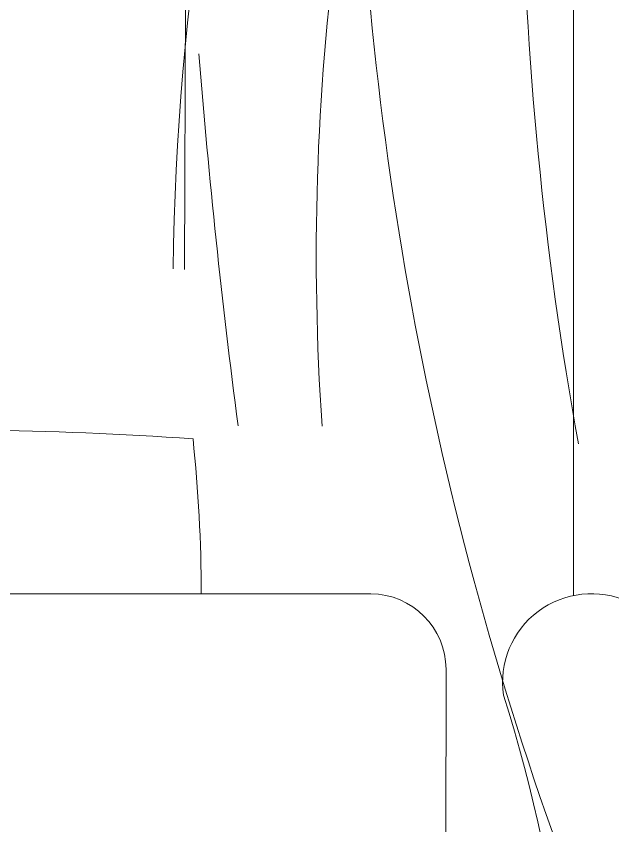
# Model space of a CAD drawing. Header units: millimetres. Extents: x -51 to 151, y -74 to 104.
# Drawn here: x 76.046 to 76.443, y -29.418 to -28.881 of the extents above; entities that cross this region are included whole.
import ezdxf

# ---------------------------------------------------------------- set-up
doc = ezdxf.new("R2010")
doc.units = ezdxf.units.MM
doc.header["$LTSCALE"] = 15
doc.layers.add('JJ2', color=3, linetype='Continuous')
doc.layers.add('PH', color=8, linetype='Continuous')

# ---------------------------------------------------------------- blocks, each defined once
blk = doc.blocks.new('dfgh')
at = {"layer": 'PH', "lineweight": 0}
blk.add_line((716222.3, -37839.38), (716214.05, -39640.98), dxfattribs=at)
for centre, radius, start, end in [((717953.19, -39632.16), 1651.58, 161.05609, 183.91152), ((717914.81, -39657.7), 1708.22, 161.86525, 179.42193), ((718613.36, -39251.33), 2286.1, 180.43923, 200.43841), ((718836.05, -39331.62), 2398.39, 180.92219, 190.20826), ((721031.82, -39116.51), 4823.19, 184.5344, 187.48287)]:
    blk.add_arc(centre, radius, start, end, dxfattribs=at)
blk = doc.blocks.new('errt')
at = {"linetype": 'Continuous', "lineweight": 0}
h = blk.add_hatch(dxfattribs=at)
h.set_pattern_fill('DOTS', color=252, scale=80)
h.set_pattern_definition([(0, (303740.45, -38800), (63.5, 127), [0, -127])])
h.paths.add_polyline_path([(717272.3, -37889.38), (716472.3, -37889.38), (716472.3, -39532.21), (717272.3, -39532.21)])
h.paths.add_polyline_path([(718122.3, -37889.38), (717322.3, -37889.38), (717322.3, -39524.28), (718122.3, -39524.28)])
h.paths.add_polyline_path([(718972.3, -37889.38), (718172.3, -37889.38), (718172.3, -40289.38), (718972.3, -40289.38)])
at = {"color": 252, "linetype": 'Continuous', "lineweight": 0}
blk.add_line((716472.3, -38990.15), (716472.3, -39757.37), dxfattribs=at)
blk.add_blockref('dfgh', (0, 100), dxfattribs=at)
blk = doc.blocks.new('elevation sofa')
at = {"layer": 'JJ2', "color": 4, "lineweight": 5}
for p, q in [((715977.17, -15256.24), (716337.76, -15256.28)), ((716387.76, -15306.28), (716387.72, -15716.53))]:
    blk.add_line(p, q, dxfattribs=at)
at = {"layer": 'JJ2', "color": 137, "lineweight": 5}
for centre, radius, start, end in [((716059.42, -17391.05), 2243.48, 85.90087, 89.53655), ((715221.47, -15257.88), 1003.78, 0.09199, 5.98017)]:
    blk.add_arc(centre, radius, start, end, dxfattribs=at)
at = {"layer": 'JJ2', "color": 4, "lineweight": 5}
for centre, radius, start, end in [((716337.76, -15306.28), 50, 359.9945, 89.9945), ((716484.28, -15315.14), 59, 65.3668, 188.2154), ((715469.63, -15628.27), 1003.63, 354.96344, 17.67404)]:
    blk.add_arc(centre, radius, start, end, dxfattribs=at)

msp = doc.modelspace()

# ---------------------------------------------------------------- block references
at = {"linetype": 'Continuous', "lineweight": 13, "xscale": 0.001, "yscale": 0.001, "zscale": 0.001}
for name, p in [('errt', (-640.05597, 10.49209)), ('elevation sofa', (-640.05597, -14.00791))]:
    msp.add_blockref(name, p, dxfattribs=at)

doc.saveas('drawing.dxf')
